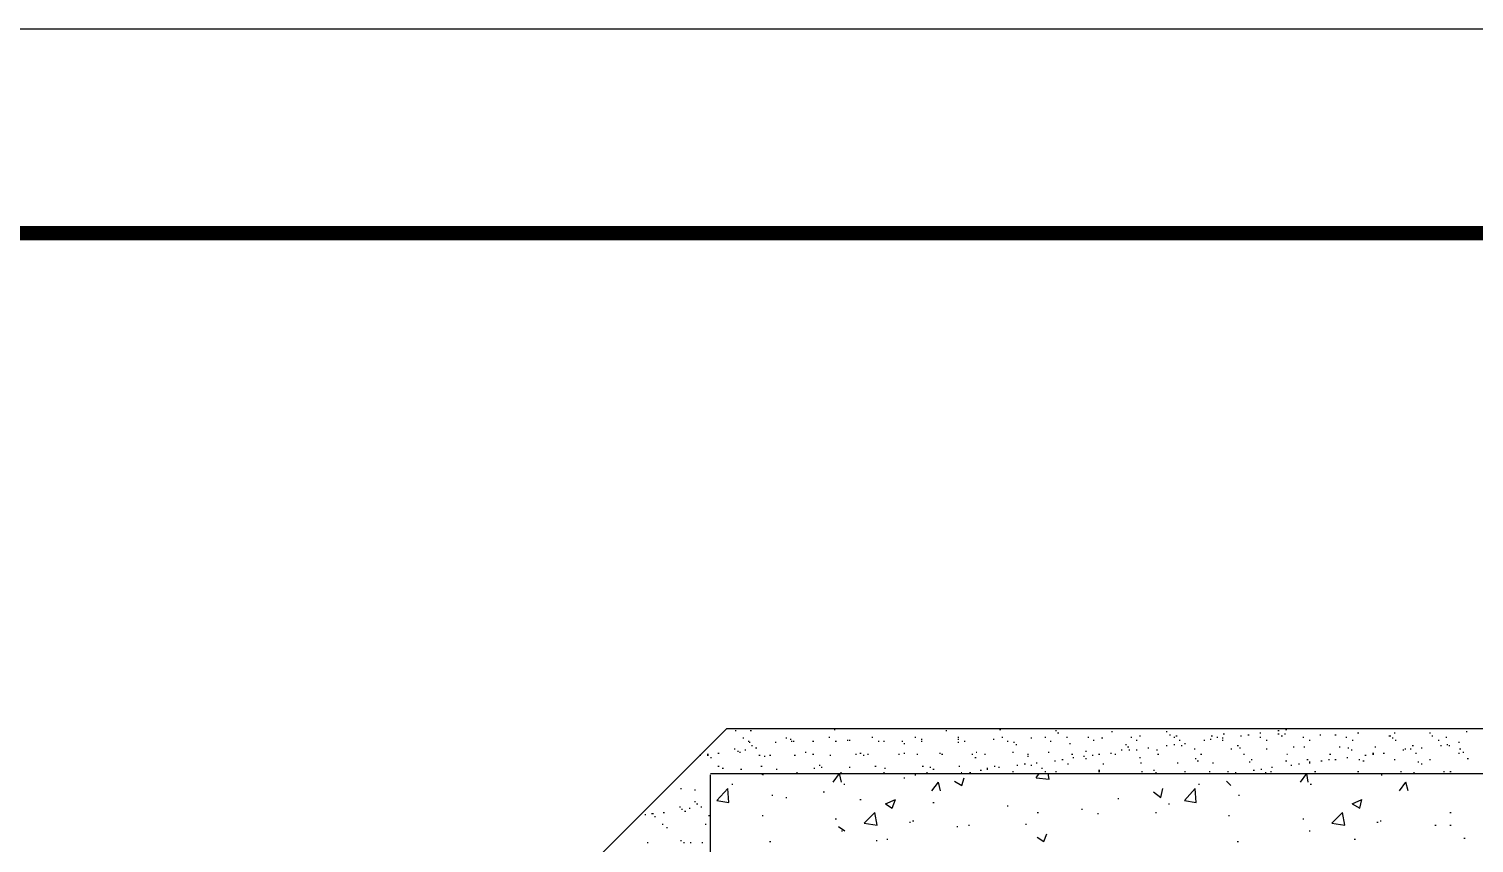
# Model space of a CAD drawing. Extents: x 2969 to 3809, y -1283 to -33.
# Drawn here: x 3049.7 to 3120.4, y -714.3 to -674.4 of the extents above; entities that cross this region are included whole.
import ezdxf

# ---------------------------------------------------------------- set-up
doc = ezdxf.new("R2010")
doc.units = 0
doc.header["$LTSCALE"] = 10
for name, color, linetype in [('0-TK', 7, 'Continuous'), ('填充', 8, 'Continuous'), ('轮廓', 7, 'Continuous')]:
    doc.layers.add(name, color=color, linetype=linetype)

msp = doc.modelspace()

# ---------------------------------------------------------------- linework, layer by layer
at = {"linetype": 'Continuous', "const_width": 0.7}
msp.add_lwpolyline([(2994.454, -684.384), (3379.454, -684.384), (3379.454, -961.384), (2994.454, -961.384)], close=True, dxfattribs=at)
at = {"layer": '0-TK'}
msp.add_lwpolyline([(2969.454, -674.384), (3389.454, -674.384), (3389.454, -971.384), (2969.454, -971.384)], close=True, dxfattribs=at)
at = {"layer": '填充'}
for points in [[(3087.066, -708.647), (3087.121, -708.647)], [(3088.804, -708.647), (3088.859, -708.647)], [(3089.073, -708.698), (3089.124, -708.698)], [(3091.698, -708.647), (3091.749, -708.647)], [(3094.44, -708.647), (3094.491, -708.647)], [(3097.171, -708.698), (3097.225, -708.698)], [(3111.169, -708.698), (3111.22, -708.698)], [(3111.689, -708.647), (3111.744, -708.647)], [(3084.23, -708.753), (3084.281, -708.753)], [(3084.601, -709.117), (3084.656, -709.117)], [(3084.859, -709.278), (3084.91, -709.278)], [(3084.91, -709.329), (3084.965, -709.329)], [(3084.965, -708.753), (3085.019, -708.753)], [(3086.179, -709.329), (3086.226, -709.329)], [(3086.703, -709.117), (3086.757, -709.117)], [(3086.917, -709.168), (3086.968, -709.168)], [(3086.968, -709.278), (3087.015, -709.278)], [(3087.066, -709.278), (3087.121, -709.278)], [(3088.015, -709.278), (3088.07, -709.278)], [(3088.804, -709.074), (3088.859, -709.074)], [(3089.124, -709.278), (3089.179, -709.278)], [(3089.702, -709.223), (3089.753, -709.223)], [(3089.808, -709.223), (3089.862, -709.223)], [(3090.91, -709.074), (3090.96, -709.074)], [(3091.226, -709.278), (3091.28, -709.278)], [(3091.495, -709.278), (3091.538, -709.278)], [(3092.382, -709.278), (3092.433, -709.278)], [(3092.488, -709.383), (3092.538, -709.383)], [(3093.018, -709.074), (3093.062, -709.074)], [(3093.331, -709.168), (3093.382, -709.168)], [(3093.331, -709.278), (3093.382, -709.278)], [(3094.545, -708.753), (3094.589, -708.753)], [(3095.12, -709.074), (3095.174, -709.074)], [(3095.12, -709.168), (3095.174, -709.168)], [(3095.12, -709.329), (3095.174, -709.329)], [(3095.433, -709.278), (3095.484, -709.278)], [(3096.85, -709.168), (3096.905, -709.168)], [(3097.276, -709.074), (3097.331, -709.074)], [(3097.542, -709.278), (3097.589, -709.278)], [(3097.854, -709.329), (3097.905, -709.329)], [(3098.698, -709.117), (3098.749, -709.117)], [(3099.377, -709.074), (3099.432, -709.074)], [(3099.647, -709.278), (3099.698, -709.278)], [(3099.901, -708.753), (3099.956, -708.753)], [(3100.01, -708.859), (3100.061, -708.859)], [(3100.436, -709.074), (3100.486, -709.074)], [(3100.596, -709.383), (3100.639, -709.383)], [(3101.483, -709.074), (3101.534, -709.074)], [(3101.748, -709.223), (3101.799, -709.223)], [(3102.163, -709.117), (3102.217, -709.117)], [(3102.643, -708.804), (3102.697, -708.804)], [(3103.592, -709.074), (3103.646, -709.074)], [(3103.85, -709.223), (3103.904, -709.223)], [(3104.01, -709.019), (3104.061, -709.019)], [(3105.323, -708.804), (3105.377, -708.804)], [(3105.482, -708.964), (3105.533, -708.964)], [(3105.693, -709.074), (3105.748, -709.074)], [(3105.802, -709.019), (3105.853, -709.019)], [(3105.951, -709.223), (3106.006, -709.223)], [(3106.217, -709.383), (3106.271, -709.383)], [(3107.166, -709.223), (3107.22, -709.223)], [(3107.479, -709.168), (3107.529, -709.168)], [(3107.529, -709.019), (3107.584, -709.019)], [(3107.798, -709.074), (3107.85, -709.074)], [(3108.064, -709.117), (3108.115, -709.117)], [(3108.064, -709.223), (3108.115, -709.223)], [(3108.115, -708.913), (3108.169, -708.913)], [(3108.951, -709.019), (3109.002, -709.019)], [(3109.322, -708.964), (3109.376, -708.964)], [(3109.322, -708.964), (3109.376, -708.964)], [(3109.9, -708.859), (3109.951, -708.859)], [(3109.9, -709.074), (3109.951, -709.074)], [(3110.22, -709.223), (3110.271, -709.223)], [(3110.794, -708.753), (3110.849, -708.753)], [(3110.794, -708.913), (3110.849, -708.913)], [(3110.954, -709.019), (3111.009, -709.019)], [(3111.115, -708.913), (3111.169, -708.913)], [(3112.002, -709.074), (3112.056, -709.074)], [(3112.322, -709.223), (3112.372, -709.223)], [(3112.845, -708.964), (3112.896, -708.964)], [(3113.58, -708.964), (3113.634, -708.964)], [(3114.111, -709.074), (3114.165, -709.074)], [(3114.423, -709.223), (3114.478, -709.223)], [(3114.689, -708.859), (3114.743, -708.859)], [(3116.216, -709.019), (3116.267, -709.019)], [(3116.267, -709.019), (3116.321, -709.019)], [(3116.376, -709.117), (3116.427, -709.117)], [(3116.481, -708.859), (3116.532, -708.859)], [(3116.532, -709.223), (3116.579, -709.223)], [(3118.212, -708.859), (3118.263, -708.859)], [(3118.317, -709.019), (3118.368, -709.019)], [(3118.637, -709.223), (3118.688, -709.223)], [(3119.001, -709.074), (3119.052, -709.074)], [(3119.63, -709.329), (3119.684, -709.329)], [(3120.001, -708.804), (3120.055, -708.804)], [(3082.489, -709.963), (3082.543, -709.963)], [(3082.863, -709.908), (3082.917, -709.908)], [(3082.863, -709.963), (3082.917, -709.963)], [(3083.023, -710.069), (3083.074, -710.069)], [(3083.387, -709.865), (3083.438, -709.865)], [(3084.176, -709.65), (3084.23, -709.65)], [(3084.336, -709.755), (3084.39, -709.755)], [(3084.441, -709.81), (3084.496, -709.81)], [(3084.699, -709.704), (3084.754, -709.704)], [(3085.019, -709.489), (3085.07, -709.489)], [(3085.23, -709.598), (3085.285, -709.598)], [(3085.39, -709.963), (3085.444, -709.963)], [(3085.648, -710.014), (3085.703, -710.014)], [(3085.914, -709.963), (3085.968, -709.963)], [(3087.121, -709.963), (3087.175, -709.963)], [(3087.652, -709.81), (3087.706, -709.81)], [(3088.015, -709.908), (3088.07, -709.908)], [(3088.859, -709.963), (3088.913, -709.963)], [(3090.117, -709.908), (3090.171, -709.908)], [(3090.331, -709.865), (3090.386, -709.865)], [(3090.491, -709.963), (3090.546, -709.963)], [(3090.702, -709.908), (3090.757, -709.908)], [(3092.229, -709.908), (3092.273, -709.908)], [(3092.488, -709.865), (3092.538, -709.865)], [(3093.116, -709.908), (3093.171, -709.908)], [(3094.225, -709.865), (3094.28, -709.865)], [(3094.331, -709.908), (3094.386, -709.908)], [(3095.803, -709.908), (3095.858, -709.908)], [(3095.964, -710.069), (3096.018, -710.069)], [(3096.018, -709.81), (3096.062, -709.81)], [(3096.433, -709.908), (3096.487, -709.908)], [(3097.8, -709.81), (3097.854, -709.81)], [(3097.96, -709.438), (3098.014, -709.438)], [(3098.538, -709.908), (3098.589, -709.908)], [(3098.538, -710.014), (3098.589, -710.014)], [(3099.538, -709.81), (3099.592, -709.81)], [(3100.69, -709.908), (3100.745, -709.908)], [(3100.745, -710.069), (3100.799, -710.069)], [(3101.276, -710.014), (3101.33, -710.014)], [(3101.374, -709.755), (3101.428, -709.755)], [(3101.374, -710.12), (3101.428, -710.12)], [(3101.694, -709.963), (3101.748, -709.963)], [(3102.014, -709.908), (3102.068, -709.908)], [(3102.592, -709.865), (3102.643, -709.865)], [(3102.803, -709.908), (3102.857, -709.908)], [(3103.112, -709.704), (3103.166, -709.704)], [(3103.326, -709.438), (3103.381, -709.438)], [(3103.432, -709.544), (3103.486, -709.544)], [(3103.486, -709.704), (3103.541, -709.704)], [(3103.85, -709.704), (3103.904, -709.704)], [(3104.01, -710.069), (3104.061, -710.069)], [(3104.424, -709.598), (3104.479, -709.598)], [(3104.853, -709.704), (3104.904, -709.704)], [(3104.904, -709.908), (3104.959, -709.908)], [(3105.323, -709.489), (3105.377, -709.489)], [(3105.693, -709.438), (3105.748, -709.438)], [(3106.057, -709.489), (3106.111, -709.489)], [(3106.69, -709.65), (3106.74, -709.65)], [(3106.74, -710.12), (3106.795, -710.12)], [(3107.006, -709.908), (3107.06, -709.908)], [(3108.478, -709.65), (3108.533, -709.65)], [(3108.798, -709.489), (3108.853, -709.489)], [(3108.904, -709.598), (3108.951, -709.598)], [(3109.111, -709.908), (3109.162, -709.908)], [(3110.22, -709.65), (3110.271, -709.65)], [(3111.22, -709.908), (3111.263, -709.908)], [(3111.533, -709.544), (3111.584, -709.544)], [(3112.056, -709.544), (3112.107, -709.544)], [(3113.321, -709.908), (3113.376, -709.908)], [(3113.794, -709.544), (3113.845, -709.544)], [(3114.165, -710.069), (3114.22, -710.069)], [(3114.22, -709.598), (3114.263, -709.598)], [(3114.369, -709.704), (3114.423, -709.704)], [(3115.052, -709.963), (3115.107, -709.963)], [(3115.427, -709.865), (3115.478, -709.865)], [(3115.427, -709.908), (3115.478, -709.908)], [(3115.532, -709.544), (3115.583, -709.544)], [(3115.947, -709.865), (3116.001, -709.865)], [(3116.899, -709.704), (3116.95, -709.704)], [(3117.005, -709.65), (3117.056, -709.65)], [(3117.27, -709.65), (3117.314, -709.65)], [(3117.368, -709.489), (3117.419, -709.489)], [(3117.528, -709.865), (3117.579, -709.865)], [(3117.794, -709.598), (3117.848, -709.598)], [(3118.743, -709.489), (3118.797, -709.489)], [(3119.052, -709.438), (3119.106, -709.438)], [(3119.161, -709.489), (3119.212, -709.489)], [(3119.63, -709.865), (3119.684, -709.865)], [(3119.684, -709.65), (3119.735, -709.65)], [(3119.841, -709.81), (3119.895, -709.81)], [(3120.055, -710.12), (3120.11, -710.12)], [(3083.387, -710.495), (3083.438, -710.495)], [(3083.598, -710.601), (3083.652, -710.601)], [(3084.496, -710.645), (3084.547, -710.645)], [(3085.488, -710.495), (3085.543, -710.495)], [(3086.226, -710.645), (3086.277, -710.645)], [(3087.226, -710.805), (3087.281, -710.805)], [(3088.07, -710.601), (3088.124, -710.601)], [(3088.335, -710.44), (3088.39, -710.44)], [(3088.441, -710.55), (3088.488, -710.55)], [(3089.382, -710.805), (3089.437, -710.805)], [(3089.808, -710.55), (3089.862, -710.55)], [(3091.069, -710.495), (3091.12, -710.495)], [(3091.495, -710.805), (3091.538, -710.805)], [(3091.538, -710.601), (3091.589, -710.601)], [(3093.382, -710.495), (3093.437, -710.495)], [(3093.596, -710.805), (3093.647, -710.805)], [(3093.756, -710.55), (3093.8, -710.55)], [(3093.906, -710.645), (3093.96, -710.645)], [(3095.174, -710.495), (3095.229, -710.495)], [(3095.28, -710.805), (3095.324, -710.805)], [(3095.698, -710.805), (3095.753, -710.805)], [(3096.222, -710.699), (3096.276, -710.699)], [(3096.542, -710.601), (3096.592, -710.601)], [(3096.542, -710.645), (3096.592, -710.645)], [(3096.905, -710.495), (3096.956, -710.495)], [(3097.116, -710.55), (3097.171, -710.55)], [(3097.8, -710.754), (3097.854, -710.754)], [(3098.014, -710.44), (3098.065, -710.44)], [(3098.378, -710.39), (3098.429, -710.39)], [(3098.698, -710.44), (3098.749, -710.44)], [(3098.963, -710.335), (3099.014, -710.335)], [(3099.218, -710.601), (3099.272, -710.601)], [(3099.377, -710.754), (3099.432, -710.754)], [(3099.858, -710.229), (3099.901, -710.229)], [(3099.901, -710.754), (3099.956, -710.754)], [(3100.221, -710.174), (3100.276, -710.174)], [(3100.486, -710.39), (3100.541, -710.39)], [(3102.014, -710.699), (3102.068, -710.699)], [(3102.014, -710.754), (3102.068, -710.754)], [(3102.217, -710.39), (3102.272, -710.39)], [(3104.061, -710.335), (3104.115, -710.335)], [(3104.115, -710.754), (3104.17, -710.754)], [(3104.693, -710.699), (3104.744, -710.699)], [(3104.799, -710.805), (3104.853, -710.805)], [(3105.853, -710.335), (3105.908, -710.335)], [(3106.217, -710.754), (3106.271, -710.754)], [(3106.846, -710.229), (3106.901, -710.229)], [(3107.431, -710.754), (3107.479, -710.754)], [(3107.584, -710.335), (3107.639, -710.335)], [(3108.319, -710.754), (3108.373, -710.754)], [(3108.693, -710.805), (3108.747, -710.805)], [(3109.376, -710.28), (3109.428, -710.28)], [(3109.482, -710.174), (3109.537, -710.174)], [(3109.587, -710.699), (3109.642, -710.699)], [(3109.951, -710.645), (3110.006, -710.645)], [(3110.166, -710.805), (3110.22, -710.805)], [(3110.431, -710.754), (3110.475, -710.754)], [(3110.475, -710.55), (3110.529, -710.55)], [(3111.169, -710.229), (3111.22, -710.229)], [(3111.423, -710.44), (3111.478, -710.44)], [(3111.798, -710.39), (3111.849, -710.39)], [(3112.213, -710.174), (3112.267, -710.174)], [(3112.322, -710.28), (3112.372, -710.28)], [(3112.322, -710.335), (3112.372, -710.335)], [(3112.587, -710.754), (3112.642, -710.754)], [(3112.896, -710.229), (3112.951, -710.229)], [(3113.271, -710.174), (3113.321, -710.174)], [(3113.58, -710.174), (3113.634, -710.174)], [(3114.689, -710.754), (3114.743, -710.754)], [(3114.743, -710.174), (3114.794, -710.174)], [(3114.954, -710.229), (3115.009, -710.229)], [(3116.481, -710.174), (3116.532, -710.174)], [(3116.79, -710.754), (3116.845, -710.754)], [(3117.419, -710.805), (3117.474, -710.805)], [(3117.634, -710.28), (3117.688, -710.28)], [(3117.794, -710.39), (3117.848, -710.39)], [(3118.212, -710.174), (3118.263, -710.174)], [(3118.892, -710.754), (3118.946, -710.754)], [(3119.212, -710.754), (3119.266, -710.754)], [(3084.07, -711.385), (3084.121, -711.385)], [(3085.488, -710.86), (3085.594, -710.915)], [(3089.019, -711.286), (3089.328, -710.86)], [(3089.437, -711.286), (3089.328, -710.86)], [(3089.542, -711.385), (3089.597, -711.385)], [(3092.488, -711.075), (3092.538, -711.075)], [(3093.018, -710.915), (3093.062, -710.915)], [(3093.854, -711.705), (3094.171, -711.286)], [(3094.28, -711.705), (3094.171, -711.286)], [(3094.96, -711.232), (3095.324, -711.439)], [(3095.324, -711.439), (3095.433, -711.075)], [(3098.963, -711.075), (3099.112, -710.86)], [(3098.963, -711.075), (3099.592, -711.126)], [(3099.592, -711.126), (3099.538, -710.86)], [(3106.901, -711.385), (3106.955, -711.385)], [(3108.115, -710.86), (3108.169, -710.86)], [(3108.267, -711.232), (3108.478, -711.439)], [(3111.903, -711.286), (3112.213, -710.86)], [(3112.056, -710.86), (3112.107, -710.86)], [(3112.267, -711.286), (3112.213, -710.86)], [(3112.372, -711.385), (3112.427, -711.385)], [(3112.896, -710.86), (3112.951, -710.86)], [(3113.845, -710.86), (3113.9, -710.86)], [(3115.583, -710.86), (3115.638, -710.86)], [(3115.638, -710.86), (3115.692, -710.86)], [(3115.841, -710.915), (3115.896, -710.915)], [(3116.739, -711.705), (3117.056, -711.286)], [(3117.165, -711.705), (3117.056, -711.286)], [(3081.551, -711.596), (3081.605, -711.596)], [(3082.234, -711.651), (3082.285, -711.651)], [(3082.234, -712.231), (3082.285, -712.231)], [(3083.332, -712.176), (3083.867, -711.596)], [(3083.332, -712.176), (3083.918, -712.281)], [(3083.918, -712.281), (3083.867, -711.596)], [(3086.019, -711.917), (3086.074, -711.917)], [(3086.703, -712.026), (3086.757, -712.026)], [(3088.539, -711.757), (3088.593, -711.757)], [(3090.331, -712.132), (3090.386, -712.132)], [(3091.589, -712.336), (3092.069, -712.132)], [(3091.909, -712.551), (3092.069, -712.132)], [(3102.955, -712.077), (3103.006, -712.077)], [(3104.693, -711.757), (3105.064, -712.026)], [(3105.064, -712.026), (3105.162, -711.596)], [(3106.217, -712.176), (3106.74, -711.596)], [(3106.217, -712.176), (3106.795, -712.281)], [(3106.795, -712.281), (3106.74, -711.596)], [(3108.853, -711.917), (3108.904, -711.917)], [(3114.423, -712.336), (3114.903, -712.132)], [(3114.794, -712.551), (3114.903, -712.132)], [(3079.812, -712.869), (3079.863, -712.869)], [(3080.132, -712.817), (3080.176, -712.817)], [(3080.176, -712.817), (3080.227, -712.817)], [(3080.707, -712.763), (3080.761, -712.763)], [(3081.496, -712.497), (3081.551, -712.497)], [(3081.605, -712.602), (3081.656, -712.602)], [(3081.754, -712.708), (3081.809, -712.708)], [(3081.969, -712.551), (3082.02, -712.551)], [(3082.339, -712.336), (3082.394, -712.336)], [(3082.543, -712.497), (3082.598, -712.497)], [(3082.917, -712.916), (3082.969, -712.916)], [(3085.543, -712.916), (3085.594, -712.916)], [(3090.546, -713.288), (3091.069, -712.763)], [(3091.175, -713.393), (3091.069, -712.763)], [(3091.589, -712.336), (3091.909, -712.551)], [(3093.906, -712.281), (3093.96, -712.281)], [(3097.542, -712.442), (3097.589, -712.442)], [(3099.014, -712.763), (3099.069, -712.763)], [(3101.17, -712.602), (3101.225, -712.602)], [(3101.959, -712.817), (3102.014, -712.817)], [(3104.799, -712.763), (3104.853, -712.763)], [(3105.428, -712.336), (3105.482, -712.336)], [(3108.373, -712.916), (3108.427, -712.916)], [(3113.431, -713.288), (3113.954, -712.763)], [(3114.06, -713.393), (3113.954, -712.763)], [(3114.423, -712.336), (3114.794, -712.551)], [(3119.212, -712.763), (3119.266, -712.763)], [(3080.282, -712.967), (3080.336, -712.967)], [(3080.652, -713.342), (3080.707, -713.342)], [(3080.867, -713.503), (3080.911, -713.503)], [(3082.758, -713.342), (3082.808, -713.342)], [(3089.124, -713.073), (3089.179, -713.073)], [(3089.277, -713.448), (3089.597, -713.659)], [(3089.437, -713.659), (3089.488, -713.659)], [(3090.546, -713.288), (3091.175, -713.393)], [(3092.753, -713.233), (3092.807, -713.233)], [(3092.913, -713.182), (3092.967, -713.182)], [(3095.069, -713.448), (3095.12, -713.448)], [(3095.643, -713.393), (3095.698, -713.393)], [(3098.429, -713.342), (3098.483, -713.342)], [(3112.002, -713.073), (3112.056, -713.073)], [(3112.322, -713.659), (3112.372, -713.659)], [(3113.431, -713.288), (3114.06, -713.393)], [(3115.638, -713.233), (3115.692, -713.233)], [(3115.79, -713.182), (3115.841, -713.182)], [(3118.477, -713.393), (3118.528, -713.393)], [(3119.212, -713.393), (3119.266, -713.393)], [(3079.918, -714.239), (3079.973, -714.239)], [(3081.551, -714.134), (3081.605, -714.134)], [(3081.699, -714.239), (3081.754, -714.239)], [(3082.02, -714.239), (3082.074, -714.239)], [(3082.598, -714.239), (3082.648, -714.239)], [(3085.914, -714.184), (3085.968, -714.184)], [(3091.12, -714.134), (3091.175, -714.134)], [(3091.644, -714.079), (3091.698, -714.079)], [(3099.014, -713.973), (3099.327, -714.184)], [(3099.327, -714.184), (3099.487, -713.812)], [(3108.798, -714.184), (3108.853, -714.184)], [(3114.529, -714.079), (3114.583, -714.079)], [(3119.895, -714.024), (3119.95, -714.024)]]:
    msp.add_lwpolyline(points, dxfattribs=at)
at = {"layer": '轮廓'}
for points in [[(3075.289, -717.192), (3083.812, -708.647)], [(3083.812, -708.647), (3155.091, -708.647)], [(3083.023, -710.86), (3155.88, -710.86)], [(3083.023, -717.137), (3083.023, -710.915)]]:
    msp.add_lwpolyline(points, dxfattribs=at)

doc.saveas('drawing.dxf')
